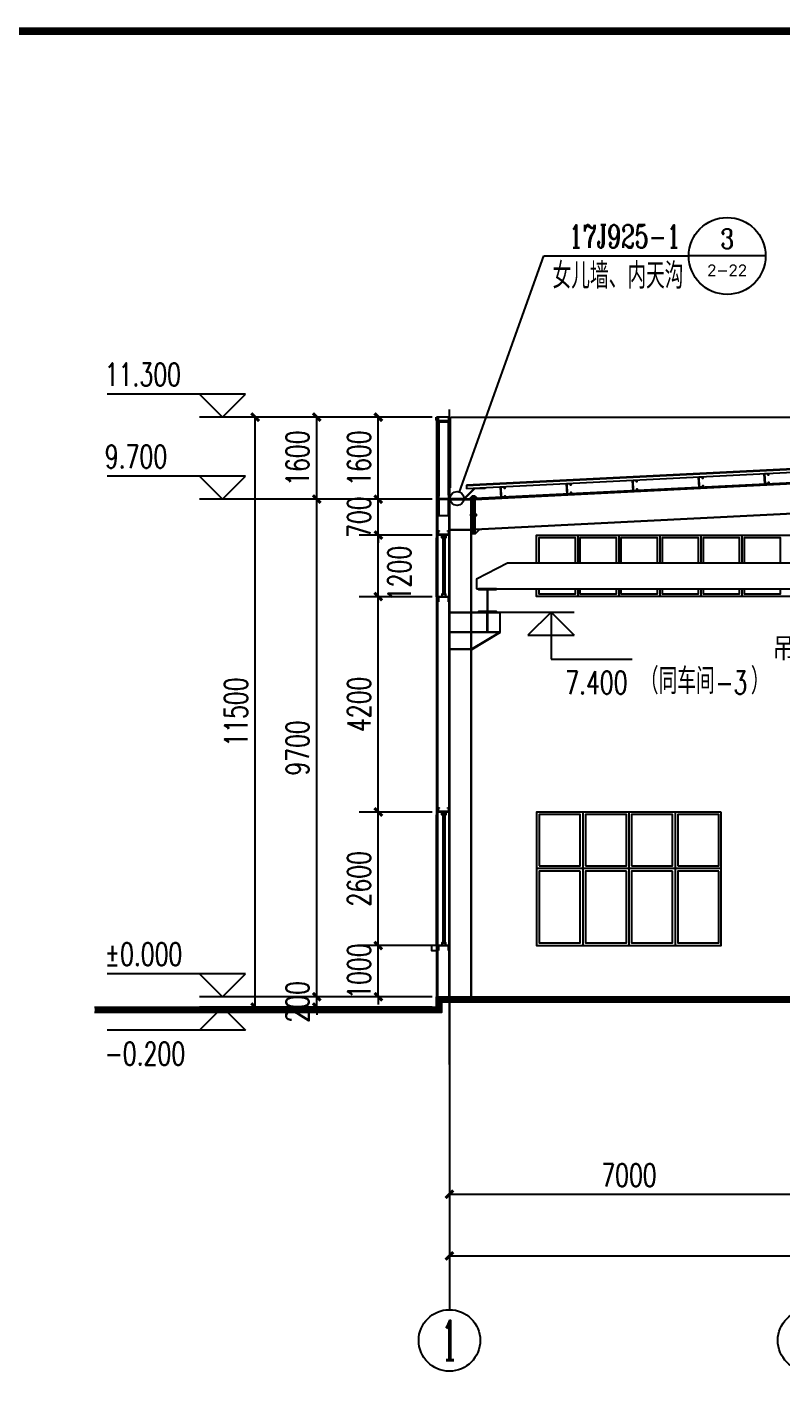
# Model space of a CAD drawing. Extents: x 1840316 to 2045362, y 17308253 to 17931430.
# Drawn here: x 1968205 to 1982907, y 17385100 to 17411812 of the extents above; entities that cross this region are included whole.
import ezdxf
from ezdxf.enums import TextEntityAlignment as Align

# ---------------------------------------------------------------- set-up
doc = ezdxf.new("R2010")
doc.units = 0
doc.header["$LTSCALE"] = 1000
doc.header["$MEASUREMENT"] = 0
doc.linetypes.add('DOTE', pattern=[2.42, 2, -0.2, 0.02, -0.2])
doc.layers.get('Defpoints').update_dxf_attribs({"color": 250})
for name, color, linetype in [('0 - 立面线', 7, 'Continuous'), ('AXIS_TEXT', 7, 'Continuous'), ('AXIS_外部', 171, 'Continuous'), ('COLUMN', 2, 'Continuous'), ('DIM_IDEN', 171, 'Continuous'), ('DOTE', 1, 'DOTE'), ('PUB_DIM', 161, 'Continuous'), ('PUB_TEXT', 7, 'Continuous'), ('TK', 4, 'Continuous'), ('WALL', 9, 'Continuous'), ('YS', 130, 'Continuous'), ('梁柱', 3, 'Continuous'), ('窗', 132, 'Continuous'), ('立面线条', 7, 'Continuous'), ('立面门窗', 144, 'Continuous')]:
    doc.layers.add(name, color=color, linetype=linetype)
doc.styles.add('_TCH_AXIS', font='COMPLEX', dxfattribs={"bigfont": 'GBCBIG'})
doc.styles.add('_TCH_DIM', font='SIMPLEX', dxfattribs={"bigfont": 'GBCBIG'})
doc.styles.add('_TCH_DIM_T3', font='SIMPLEX', dxfattribs={"width": 0.705882, "bigfont": 'GBCBIG'})
doc.styles.add('_TCH_LABEL', font='COMPLEX', dxfattribs={"bigfont": 'GBCBIG'})
doc.styles.add('COMPLEX', font='COMPLEX')
doc.styles.add('宋', font='', dxfattribs={"width": 0.8})
doc.styles.get('宋').set_extended_font_data('SimSun')
doc.dimstyles.new('_TCH_ARCH&&150', dxfattribs={"dimtxt": 446.25, "dimasz": 150, "dimexe": 375, "dimexo": 450, "dimgap": 150, "dimtad": 1, "dimdec": 0, "dimzin": 0, "dimdsep": 46, "dimtxsty": '_TCH_DIM_T3', "dimblk": 'ARCHTICK', "dimcen": 0.09, "dimclrt": 7, "dimazin": 2, "dimtfac": 1, "dimtdec": 0, "dimtix": 1, "dimtmove": 2, "dimatfit": 3, "dimfxl": 0, "dimtolj": 1, "dimtzin": 0, "dimarcsym": 0})

# ---------------------------------------------------------------- blocks, each defined once
blk = doc.blocks.new('A$C6E6B7AEC')
at = {"layer": 'YS'}
for p, q in [((0, 0), (0, 75)), ((0, 75), (20, 75)), ((2, 2), (2, 72)), ((2, 72), (20, 72)), ((198, 2), (2, 2)), ((20, 72), (20, 75)), ((180, 75), (200, 75)), ((180, 72), (180, 75)), ((180, 72), (198, 72)), ((198, 72), (198, 2)), ((200, 75), (200, 0)), ((200, 0), (0, 0))]:
    blk.add_line(p, q, dxfattribs=at)
blk = doc.blocks.new('A$C25862AEB')
at = {"layer": 'YS'}
for p, q in [((200, 75), (0, 75)), ((0, 75), (0, 0)), ((0, 0), (20, 0)), ((198, 72), (2, 72)), ((2, 72), (2, 2)), ((2, 2), (20, 2)), ((205, 81), (5, 81)), ((5, 81), (5, 75)), ((205, 75), (5, 75)), ((20, 2), (20, 0)), ((180, 2), (198, 2)), ((180, 2), (180, 0)), ((180, 0), (200, 0)), ((198, 2), (198, 72)), ((200, 0), (200, 75))]:
    blk.add_line(p, q, dxfattribs=at)
blk = doc.blocks.new('A$C6EE6551E')
at = {"layer": 'COLUMN'}
blk.add_hatch(color=256, dxfattribs=at).paths.add_polyline_path([(5, 195), (75, 200), (77, 175), (82, 175), (80, 205), (0, 200), (13, 0), (93, 5), (91, 35), (86, 35), (88, 10), (18, 5)])
blk.add_lwpolyline([(93, 5), (13, 0), (0, 200), (80, 205), (82, 175), (77, 175), (75, 200), (5, 195), (18, 5), (88, 10), (86, 35), (91, 35)], close=True, dxfattribs=at)
blk = doc.blocks.new('A$C53AF4E09')
at = {"layer": 'COLUMN'}
blk.add_hatch(color=256, dxfattribs=at).paths.add_polyline_path([(350, 450), (0, 450), (0, 440), (170, 440), (170, 10), (0, 10), (0, 0), (350, 0), (350, 10), (180, 10), (180, 440), (350, 440)])
blk.add_lwpolyline([(0, 440), (0, 450), (350, 450), (350, 440), (180, 440), (180, 10), (350, 10), (350, 0), (0, 0), (0, 10), (170, 10), (170, 440)], close=True, dxfattribs=at)
blk = doc.blocks.new('GeYuanFrame_61803788', base_point=(18.76, 4.34))
at = {"layer": 'TK'}
blk.add_line((43.76, 414.34), (602.76, 414.34), dxfattribs=at)
at = {"layer": 'TK', "const_width": 1}
blk.add_lwpolyline([(602.76, 414.34), (43.76, 414.34), (43.76, 14.34), (602.76, 14.34)], close=True, dxfattribs=at)
blk = doc.blocks.new('_ArchTick')
at = {"color": 0, "linetype": 'ByBlock', "const_width": 0.4}
blk.add_lwpolyline([(-0.5, -0.5), (0.5, 0.5)], dxfattribs=at)
blk = doc.blocks.new('*D205')
at = {"layer": 'AXIS_外部', "color": 0, "lineweight": -2}
for p, q in [((1976432, 17392364), (1976432, 17388689)), ((1983432, 17392364), (1983432, 17388689)), ((1976432, 17389064), (1983432, 17389064))]:
    blk.add_line(p, q, dxfattribs=at)
at = {"layer": 'Defpoints', "color": 0}
for p in [(1976432, 17392814), (1983432, 17392814), (1983432, 17389064)]:
    blk.add_point(p, dxfattribs=at)
at = {"layer": 'AXIS_外部', "color": 0, "lineweight": -2, "xscale": 150, "yscale": 150, "zscale": 150, "rotation": 180}
blk.add_blockref('_ArchTick', (1976432, 17389064), dxfattribs=at)
at = {"layer": 'AXIS_外部', "color": 0, "lineweight": -2, "xscale": 150, "yscale": 150, "zscale": 150}
blk.add_blockref('_ArchTick', (1983432, 17389064), dxfattribs=at)
at = {"layer": 'AXIS_外部', "color": 7, "insert": (1979932, 17389437), "char_height": 446.2, "attachment_point": 5, "style": '_TCH_DIM_T3'}
blk.add_mtext('\\A1;7000', dxfattribs=at)
blk = doc.blocks.new('*D211')
at = {"layer": 'AXIS_外部', "color": 0, "lineweight": -2}
for p, q in [((1976432, 17392364), (1976432, 17387489)), ((2018432, 17392364), (2018432, 17387489)), ((1976432, 17387864), (2018432, 17387864))]:
    blk.add_line(p, q, dxfattribs=at)
at = {"layer": 'Defpoints', "color": 0}
for p in [(1976432, 17392814), (2018432, 17392814), (2018432, 17387864)]:
    blk.add_point(p, dxfattribs=at)
at = {"layer": 'AXIS_外部', "color": 0, "lineweight": -2, "xscale": 150, "yscale": 150, "zscale": 150, "rotation": 180}
blk.add_blockref('_ArchTick', (1976432, 17387864), dxfattribs=at)
at = {"layer": 'AXIS_外部', "color": 0, "lineweight": -2, "xscale": 150, "yscale": 150, "zscale": 150}
blk.add_blockref('_ArchTick', (2018432, 17387864), dxfattribs=at)
at = {"layer": 'AXIS_外部', "color": 7, "insert": (1997432, 17388237), "char_height": 446.2, "attachment_point": 5, "style": '_TCH_DIM_T3'}
blk.add_mtext('\\A1;42000', dxfattribs=at)
blk = doc.blocks.new('*D212')
at = {"layer": 'Defpoints', "color": 0}
for p in [(1975045, 17393914), (1976545, 17393914), (1976545, 17392914)]:
    blk.add_point(p, dxfattribs=at)
at = {"layer": 'PUB_DIM', "color": 0, "lineweight": -2}
for p, q in [((1976095, 17393914), (1974670, 17393914)), ((1975045, 17393914), (1975045, 17394064)), ((1975045, 17392914), (1975045, 17393914)), ((1976095, 17392914), (1974670, 17392914)), ((1975045, 17392914), (1975045, 17392764))]:
    blk.add_line(p, q, dxfattribs=at)
at = {"layer": 'PUB_DIM', "color": 0, "lineweight": -2, "xscale": 150, "yscale": 150, "zscale": 150}
for p, rotation in [((1975045, 17393914), 270), ((1975045, 17392914), 90)]:
    blk.add_blockref('_ArchTick', p, dxfattribs=dict(at, rotation=rotation))
at = {"layer": 'PUB_DIM', "color": 7, "insert": (1974671, 17393414), "char_height": 446.2, "attachment_point": 5, "rotation": 90, "style": '_TCH_DIM_T3'}
blk.add_mtext('\\A1;1000', dxfattribs=at)
blk = doc.blocks.new('*D213')
at = {"layer": 'Defpoints', "color": 0}
for p in [(1975045, 17396515), (1976545, 17396515), (1976545, 17393914)]:
    blk.add_point(p, dxfattribs=at)
at = {"layer": 'PUB_DIM', "color": 0, "lineweight": -2}
for p, q in [((1976095, 17396515), (1974670, 17396515)), ((1975045, 17393914), (1975045, 17396515)), ((1976095, 17393914), (1974670, 17393914))]:
    blk.add_line(p, q, dxfattribs=at)
at = {"layer": 'PUB_DIM', "color": 0, "lineweight": -2, "xscale": 150, "yscale": 150, "zscale": 150}
for p, rotation in [((1975045, 17396515), 90), ((1975045, 17393914), 270)]:
    blk.add_blockref('_ArchTick', p, dxfattribs=dict(at, rotation=rotation))
at = {"layer": 'PUB_DIM', "color": 7, "insert": (1974671, 17395215), "char_height": 446.2, "attachment_point": 5, "rotation": 90, "style": '_TCH_DIM_T3'}
blk.add_mtext('\\A1;2600', dxfattribs=at)
blk = doc.blocks.new('*D214')
at = {"layer": 'Defpoints', "color": 0}
for p in [(1975045, 17400714), (1976545, 17400714), (1976545, 17396515)]:
    blk.add_point(p, dxfattribs=at)
at = {"layer": 'PUB_DIM', "color": 0, "lineweight": -2}
for p, q in [((1976095, 17400714), (1974670, 17400714)), ((1975045, 17396515), (1975045, 17400714)), ((1976095, 17396515), (1974670, 17396515))]:
    blk.add_line(p, q, dxfattribs=at)
at = {"layer": 'PUB_DIM', "color": 0, "lineweight": -2, "xscale": 150, "yscale": 150, "zscale": 150}
for p, rotation in [((1975045, 17400714), 90), ((1975045, 17396515), 270)]:
    blk.add_blockref('_ArchTick', p, dxfattribs=dict(at, rotation=rotation))
at = {"layer": 'PUB_DIM', "color": 7, "insert": (1974671, 17398615), "char_height": 446.2, "attachment_point": 5, "rotation": 90, "style": '_TCH_DIM_T3'}
blk.add_mtext('\\A1;4200', dxfattribs=at)
blk = doc.blocks.new('*D215')
at = {"layer": 'Defpoints', "color": 0}
for p in [(1975045, 17401914), (1976545, 17401914), (1976545, 17400714)]:
    blk.add_point(p, dxfattribs=at)
at = {"layer": 'PUB_DIM', "color": 0, "lineweight": -2}
for p, q in [((1976095, 17401914), (1974670, 17401914)), ((1975045, 17400714), (1975045, 17401914)), ((1976095, 17400714), (1974670, 17400714))]:
    blk.add_line(p, q, dxfattribs=at)
at = {"layer": 'PUB_DIM', "color": 0, "lineweight": -2, "xscale": 150, "yscale": 150, "zscale": 150}
for p, rotation in [((1975045, 17401914), 90), ((1975045, 17400714), 270)]:
    blk.add_blockref('_ArchTick', p, dxfattribs=dict(at, rotation=rotation))
at = {"layer": 'PUB_DIM', "color": 7, "insert": (1975457, 17401164), "char_height": 446.2, "attachment_point": 5, "rotation": 90, "style": '_TCH_DIM_T3'}
blk.add_mtext('\\A1;1200', dxfattribs=at)
blk = doc.blocks.new('*D216')
at = {"layer": 'Defpoints', "color": 0}
for p in [(1975045, 17402614), (1976545, 17402614), (1976545, 17401914)]:
    blk.add_point(p, dxfattribs=at)
at = {"layer": 'PUB_DIM', "color": 0, "lineweight": -2}
for p, q in [((1975045, 17402614), (1975045, 17402764)), ((1976095, 17402614), (1974670, 17402614)), ((1975045, 17401914), (1975045, 17402614)), ((1976095, 17401914), (1974670, 17401914)), ((1975045, 17401914), (1975045, 17401764))]:
    blk.add_line(p, q, dxfattribs=at)
at = {"layer": 'PUB_DIM', "color": 0, "lineweight": -2, "xscale": 150, "yscale": 150, "zscale": 150}
for p, rotation in [((1975045, 17402614), 270), ((1975045, 17401914), 90)]:
    blk.add_blockref('_ArchTick', p, dxfattribs=dict(at, rotation=rotation))
at = {"layer": 'PUB_DIM', "color": 7, "insert": (1974671, 17402264), "char_height": 446.2, "attachment_point": 5, "rotation": 90, "style": '_TCH_DIM_T3'}
blk.add_mtext('\\A1;700', dxfattribs=at)
blk = doc.blocks.new('*D217')
at = {"layer": 'Defpoints', "color": 0}
for p in [(1975045, 17404214), (1976545, 17404214), (1976545, 17402614)]:
    blk.add_point(p, dxfattribs=at)
at = {"layer": 'PUB_DIM', "color": 0, "lineweight": -2}
for p, q in [((1976095, 17404214), (1974670, 17404214)), ((1975045, 17402614), (1975045, 17404214)), ((1976095, 17402614), (1974670, 17402614))]:
    blk.add_line(p, q, dxfattribs=at)
at = {"layer": 'PUB_DIM', "color": 0, "lineweight": -2, "xscale": 150, "yscale": 150, "zscale": 150}
for p, rotation in [((1975045, 17404214), 90), ((1975045, 17402614), 270)]:
    blk.add_blockref('_ArchTick', p, dxfattribs=dict(at, rotation=rotation))
at = {"layer": 'PUB_DIM', "color": 7, "insert": (1974671, 17403414), "char_height": 446.2, "attachment_point": 5, "rotation": 90, "style": '_TCH_DIM_T3'}
blk.add_mtext('\\A1;1600', dxfattribs=at)
blk = doc.blocks.new('*D218')
at = {"layer": 'Defpoints', "color": 0}
for p in [(1972645, 17404214), (1976545, 17404214), (1976545, 17392714)]:
    blk.add_point(p, dxfattribs=at)
at = {"layer": 'PUB_DIM', "color": 0, "lineweight": -2}
for p, q in [((1976095, 17404214), (1972270, 17404214)), ((1972645, 17392714), (1972645, 17404214)), ((1976095, 17392714), (1972270, 17392714))]:
    blk.add_line(p, q, dxfattribs=at)
at = {"layer": 'PUB_DIM', "color": 0, "lineweight": -2, "xscale": 150, "yscale": 150, "zscale": 150}
for p, rotation in [((1972645, 17404214), 90), ((1972645, 17392714), 270)]:
    blk.add_blockref('_ArchTick', p, dxfattribs=dict(at, rotation=rotation))
at = {"layer": 'PUB_DIM', "color": 7, "insert": (1972271, 17398464), "char_height": 446.2, "attachment_point": 5, "rotation": 90, "style": '_TCH_DIM_T3'}
blk.add_mtext('\\A1;11500', dxfattribs=at)
blk = doc.blocks.new('*D219')
at = {"layer": 'Defpoints', "color": 0}
for p in [(1973845, 17392914), (1976545, 17392914), (1976545, 17392714)]:
    blk.add_point(p, dxfattribs=at)
at = {"layer": 'PUB_DIM', "color": 0, "lineweight": -2}
for p, q in [((1976095, 17392914), (1973470, 17392914)), ((1973845, 17392914), (1973845, 17393064)), ((1973845, 17392714), (1973845, 17392914)), ((1976095, 17392714), (1973470, 17392714)), ((1973845, 17392714), (1973845, 17392564))]:
    blk.add_line(p, q, dxfattribs=at)
at = {"layer": 'PUB_DIM', "color": 0, "lineweight": -2, "xscale": 150, "yscale": 150, "zscale": 150}
for p, rotation in [((1973845, 17392914), 270), ((1973845, 17392714), 90)]:
    blk.add_blockref('_ArchTick', p, dxfattribs=dict(at, rotation=rotation))
at = {"layer": 'PUB_DIM', "color": 7, "insert": (1973471, 17392814), "char_height": 446.2, "attachment_point": 5, "rotation": 90, "style": '_TCH_DIM_T3'}
blk.add_mtext('\\A1;200', dxfattribs=at)
blk = doc.blocks.new('*D220')
at = {"layer": 'Defpoints', "color": 0}
for p in [(1973845, 17402614), (1976545, 17402614), (1976545, 17392914)]:
    blk.add_point(p, dxfattribs=at)
at = {"layer": 'PUB_DIM', "color": 0, "lineweight": -2}
for p, q in [((1976095, 17402614), (1973470, 17402614)), ((1973845, 17392914), (1973845, 17402614)), ((1976095, 17392914), (1973470, 17392914))]:
    blk.add_line(p, q, dxfattribs=at)
at = {"layer": 'PUB_DIM', "color": 0, "lineweight": -2, "xscale": 150, "yscale": 150, "zscale": 150}
for p, rotation in [((1973845, 17402614), 90), ((1973845, 17392914), 270)]:
    blk.add_blockref('_ArchTick', p, dxfattribs=dict(at, rotation=rotation))
at = {"layer": 'PUB_DIM', "color": 7, "insert": (1973471, 17397764), "char_height": 446.2, "attachment_point": 5, "rotation": 90, "style": '_TCH_DIM_T3'}
blk.add_mtext('\\A1;9700', dxfattribs=at)
blk = doc.blocks.new('*D221')
at = {"layer": 'Defpoints', "color": 0}
for p in [(1973845, 17404214), (1976545, 17404214), (1976545, 17402614)]:
    blk.add_point(p, dxfattribs=at)
at = {"layer": 'PUB_DIM', "color": 0, "lineweight": -2}
for p, q in [((1976095, 17404214), (1973470, 17404214)), ((1973845, 17402614), (1973845, 17404214)), ((1976095, 17402614), (1973470, 17402614))]:
    blk.add_line(p, q, dxfattribs=at)
at = {"layer": 'PUB_DIM', "color": 0, "lineweight": -2, "xscale": 150, "yscale": 150, "zscale": 150}
for p, rotation in [((1973845, 17404214), 90), ((1973845, 17402614), 270)]:
    blk.add_blockref('_ArchTick', p, dxfattribs=dict(at, rotation=rotation))
at = {"layer": 'PUB_DIM', "color": 7, "insert": (1973471, 17403414), "char_height": 446.2, "attachment_point": 5, "rotation": 90, "style": '_TCH_DIM_T3'}
blk.add_mtext('\\A1;1600', dxfattribs=at)
blk = doc.blocks.new('_AXISO')
blk.add_circle((0, 0), 0.5)
at = {"layer": 'AXIS_TEXT', "style": 'COMPLEX', "width": 1.041667}
blk.add_attdef('A', text='', height=0.56, dxfattribs=at).set_placement((-0.25, -0.28), (0.25, -0.28), align=Align.FIT)

msp = doc.modelspace()

# ---------------------------------------------------------------- hatches: boundary and pattern name
at = {"layer": '立面线条'}
msp.add_hatch(color=256, dxfattribs=at).paths.add_polyline_path([(1976718.3, 17402628.3), (1976916.8, 17402824), (1977122.3, 17402834.3), (1977122.3, 17402824.3), (1976921.1, 17402814.2), (1976722.4, 17402618.3), (1976423.4, 17402618.3), (1976423.4, 17402918.3), (1976433.4, 17402918.3), (1976433.4, 17402628.3)])

# ---------------------------------------------------------------- linework, layer by layer
for p, q in [((1976464.6, 17404214.3), (2018400.2, 17404214.3)), ((1976172.4, 17401861.7), (1976172.4, 17400713.9)), ((1976172.4, 17396462.1), (1976172.4, 17393914.3))]:
    msp.add_line(p, q)
for points, const_width in [([(1976857.4, 17402649.3), (1976947.4, 17402649.3)], 5), ([(1976857.4, 17402548.5), (1976947.4, 17402548.5)], 5), ([(1976857.4, 17402406.8), (1976947.4, 17402406.8)], 5), ([(1976857.4, 17402205.9), (1976947.4, 17402205.9)], 5), ([(1976857.4, 17402064.2), (1976947.4, 17402064.2)], 5), ([(1976857.4, 17401963.3), (1976947.4, 17401963.3)], 5), ([(1969513.4, 17392664.3), (1976232.4, 17392664.3), (1976232.4, 17392864.3), (2018632.4, 17392864.3), (2018632.4, 17392714.3), (2025413.4, 17392714.3)], 100)]:
    msp.add_lwpolyline(points, dxfattribs=dict(const_width=const_width))
for points in [[(1976872.4, 17402316.3), (1976842.4, 17402316.3), (1976842.4, 17402296.3), (1976872.4, 17402296.3)], [(1976932.4, 17402296.3), (1976962.4, 17402296.3), (1976962.4, 17402316.3), (1976932.4, 17402316.3)], [(1976179.9, 17393914.3), (1976079.9, 17393914.3), (1976079.9, 17393814.3), (1976179.9, 17393814.3)], [(1969513.4, 17392714.3), (1976182.4, 17392714.3), (1976182.4, 17392914.3), (2018682.4, 17392914.3), (2018682.4, 17392764.3), (2025413.4, 17392764.3)], [(1969513.4, 17392614.3), (1976282.4, 17392614.3), (1976282.4, 17392814.3), (2018582.4, 17392814.3), (2018582.4, 17392664.3), (2025413.4, 17392664.3)]]:
    msp.add_lwpolyline(points)
at = {"layer": '0 - 立面线'}
msp.add_lwpolyline([(1976962.4, 17400864.3), (1997132.4, 17400864.3), (1997132.4, 17401054.3), (1996532.4, 17401364.3), (1977562.4, 17401364.3), (1976962.4, 17401054.3)], close=True, dxfattribs=at)
at = {"layer": 'AXIS_外部'}
msp.add_line((1976432.4, 17392814.3), (1976432.4, 17386814.3), dxfattribs=at)
at = {"layer": 'COLUMN'}
msp.add_lwpolyline([(1976718.3, 17402628.3), (1976916.8, 17402824), (1977122.3, 17402834.3), (1977122.3, 17402824.3), (1976921.1, 17402814.2), (1976722.4, 17402618.3), (1976423.4, 17402618.3), (1976423.4, 17402918.3), (1976423.4, 17402918.3), (1976433.4, 17402918.3), (1976433.4, 17402628.3)], close=True, dxfattribs=at)
msp.add_lwpolyline([(1976423.4, 17402628.3), (1976719.3, 17402628.3), (1976917.8, 17402824), (1977122.3, 17402834.3), (1977122.3, 17402824.3), (1976922.1, 17402814.2), (1976723.4, 17402618.3), (1976423.4, 17402618.3)], dxfattribs=at)
at = {"layer": 'DIM_IDEN'}
for p, q in [((1976625.1, 17402754.9), (1978274.9, 17407355.9)), ((1978274.9, 17407355.9), (1981096.3, 17407355.9)), ((1982596.3, 17407355.9), (1981096.3, 17407355.9))]:
    msp.add_line(p, q, dxfattribs=at)
for centre, radius in [((1981846.3, 17407355.9), 750), ((1976579.7, 17402628.3), 134.4)]:
    msp.add_circle(centre, radius, dxfattribs=at)
at = {"layer": 'DOTE'}
for p, q in [((1976432.4, 17391592.4), (1976432.4, 17404364.3)), ((1976422.4, 17404114.3), (1976422.4, 17392914.3)), ((1976432.4, 17392814.3), (1976432.4, 17404214.3))]:
    msp.add_line(p, q, dxfattribs=at)
at = {"layer": 'PUB_DIM'}
for p, q in [((1972458.2, 17404664.3), (1969758.2, 17404664.3)), ((1972008.2, 17404214.3), (1971558.2, 17404664.3)), ((1972008.2, 17404214.3), (1972458.2, 17404664.3)), ((1973469.6, 17404214.3), (1971558.2, 17404214.3)), ((1972458.2, 17403064.3), (1969758.2, 17403064.3)), ((1972008.2, 17402614.3), (1971558.2, 17403064.3)), ((1972008.2, 17402614.3), (1972458.2, 17403064.3)), ((1973469.6, 17402614.3), (1971558.2, 17402614.3)), ((1977387.1, 17400414.3), (1978862.1, 17400414.3)), ((1978412.1, 17400414.3), (1977962.1, 17399964.3)), ((1978412.1, 17400414.3), (1978862.1, 17399964.3)), ((1978412.1, 17400414.3), (1978412.1, 17399498.6)), ((1977962.1, 17399964.3), (1978862.1, 17399964.3)), ((1978412.1, 17399498.6), (1979994.4, 17399498.6)), ((1972458.2, 17393364.3), (1969758.2, 17393364.3)), ((1972008.2, 17392914.3), (1971558.2, 17393364.3)), ((1972008.2, 17392914.3), (1972458.2, 17393364.3)), ((1973469.6, 17392914.3), (1971558.2, 17392914.3)), ((1972008.2, 17392714.3), (1971558.2, 17392264.3)), ((1973058.2, 17392714.3), (1971558.2, 17392714.3)), ((1972008.2, 17392714.3), (1972458.2, 17392264.3)), ((1972458.2, 17392264.3), (1969758.2, 17392264.3))]:
    msp.add_line(p, q, dxfattribs=at)
at = {"layer": 'WALL'}
msp.add_line((1976432.4, 17404214.3), (1976182.4, 17404214.3), dxfattribs=at)
at = {"layer": 'WALL', "color": 7}
for p, q in [((1976182.4, 17404214.3), (1976182.4, 17392914.3)), ((1976202.4, 17404214.3), (1976202.4, 17392914.3))]:
    msp.add_line(p, q, dxfattribs=at)
at = {"layer": 'WALL', "color": 3}
for p, q in [((1976422.4, 17404214.3), (1976422.4, 17392914.3)), ((1976432.4, 17404214.3), (1976432.4, 17392914.3))]:
    msp.add_line(p, q, dxfattribs=at)
at = {"layer": 'YS', "const_width": 8}
for points in [[(1976440.1, 17404133.7), (1976464.6, 17404153.9), (1976464.6, 17404214.3), (1976156.4, 17404214.3), (1976156.4, 17404153.9), (1976180.9, 17404133.7)], [(1976211.3, 17402013.3), (1976211.3, 17401907.3), (1976172.4, 17401907.3), (1976172.4, 17401861.7), (1976203.9, 17401877.7)], [(1976413.1, 17400774.5), (1976413.1, 17400713.9), (1976172.4, 17400713.9), (1976172.4, 17400631.7), (1976196.9, 17400605.2)], [(1976211.3, 17396613.7), (1976211.3, 17396507.7), (1976172.4, 17396507.7), (1976172.4, 17396462.1), (1976203.9, 17396478.2)], [(1976413.1, 17393975), (1976413.1, 17393914.3), (1976172.4, 17393914.3), (1976172.4, 17393832.1), (1976196.9, 17393805.7)]]:
    msp.add_lwpolyline(points, dxfattribs=at)
at = {"layer": '梁柱'}
for p, q in [((1976202.4, 17404133.3), (1976422.4, 17404133.3)), ((1976222.4, 17402294.3), (1976222.4, 17404133.3)), ((1976230.4, 17402695.3), (1976230.4, 17404133.3)), ((1976230.4, 17404123.3), (1976414.4, 17404123.3)), ((1976414.4, 17402695.3), (1976414.4, 17404133.3)), ((1997432.4, 17403920.1), (1976766.9, 17402886.8)), ((1997432.4, 17403910.1), (1976766.9, 17402876.8)), ((1997432.4, 17403850), (1976766.9, 17402816.7)), ((1997392.4, 17403651.3), (1976932.4, 17402624.7)), ((1997392.4, 17403631.2), (1976932.4, 17402604.6)), ((1996897.7, 17403028.2), (1976932.4, 17402023.8)), ((1996898.4, 17403018.2), (1976932.4, 17402013.7)), ((1976766.9, 17402886.8), (1976766.9, 17402816.7)), ((1976766.9, 17402872.6), (1976766.9, 17402826.7)), ((1976222.4, 17402614.3), (1976422.4, 17402614.3)), ((1976230.4, 17402294.3), (1976230.4, 17402614.3)), ((1976414.4, 17402294.3), (1976414.4, 17402614.3)), ((1976872.4, 17402614.3), (1976432.4, 17402614.3)), ((1976872.4, 17402604.3), (1976432.4, 17402604.3)), ((1976729.5, 17402624.3), (1976872.4, 17402624.3)), ((1976872.4, 17402674.3), (1976822.4, 17402624.3)), ((1976852.4, 17392914.3), (1976852.4, 17402604.3)), ((1976862.4, 17392914.3), (1976862.4, 17402604.3)), ((1976872.4, 17401938.3), (1976872.4, 17402674.3)), ((1976932.4, 17402674.3), (1976872.4, 17402674.3)), ((1976902.4, 17401938.3), (1976902.4, 17402674.3)), ((1976932.4, 17401938.3), (1976932.4, 17402674.3)), ((1976932.4, 17402674.3), (1976978.5, 17402628.2)), ((1976222.4, 17402294.3), (1976422.4, 17402294.3)), ((1976432.4, 17402024.3), (1976852.4, 17402024.3)), ((1976432.4, 17402014.3), (1976852.4, 17402014.3)), ((1976932.4, 17401938.3), (1976872.4, 17401938.3)), ((1976932.4, 17401938.3), (1977012.4, 17402018.3)), ((1976432.4, 17400414.3), (1976852.4, 17400414.3)), ((1976432.4, 17400404.3), (1976852.4, 17400404.3)), ((1976862.4, 17400414.3), (1977422.4, 17400414.3)), ((1976862.4, 17400404.3), (1977422.4, 17400404.3)), ((1977167.4, 17400024.3), (1977167.4, 17400404.3)), ((1977177.4, 17400024.3), (1977177.4, 17400404.3)), ((1977422.4, 17400014.3), (1977422.4, 17400414.3)), ((1976852.4, 17400024.3), (1976432.4, 17400024.3)), ((1977422.4, 17400024.3), (1976862.4, 17400024.3)), ((1976852.4, 17400014.3), (1976432.4, 17400014.3)), ((1977422.4, 17400014.3), (1976862.4, 17399679.5)), ((1977422.4, 17400014.3), (1976862.4, 17400014.3)), ((1977406.6, 17400014.3), (1976862.4, 17399692.4)), ((1976852.4, 17399692.4), (1976432.4, 17399692.4)), ((1976852.4, 17399682.4), (1976432.4, 17399682.4))]:
    msp.add_line(p, q, dxfattribs=at)
at = {"layer": '窗'}
for p, q in [((1976432.4, 17401914.3), (1976182.4, 17401914.3)), ((1976302.4, 17401863.7), (1976302.4, 17400764.1)), ((1976342.4, 17401863.7), (1976342.4, 17400764.1)), ((1976422.4, 17400713.9), (1976172.4, 17400713.9)), ((1976432.4, 17396514.8), (1976182.4, 17396514.8)), ((1976302.4, 17396464.1), (1976302.4, 17393964.6)), ((1976342.4, 17396464.1), (1976342.4, 17393964.6)), ((1976422.4, 17393914.3), (1976172.4, 17393914.3))]:
    msp.add_line(p, q, dxfattribs=at)
at = {"layer": '窗', "color": 6}
for points in [[(1976285.7, 17401913.9), (1976360.4, 17401913.9), (1976360.4, 17401863.7), (1976285.7, 17401863.7)], [(1976289.5, 17401910.2), (1976356.7, 17401910.2), (1976356.7, 17401867.4), (1976289.5, 17401867.4)], [(1976285.7, 17400713.9), (1976360.4, 17400713.9), (1976360.4, 17400764.1), (1976285.7, 17400764.1)], [(1976289.5, 17400717.7), (1976356.7, 17400717.7), (1976356.7, 17400760.4), (1976289.5, 17400760.4)], [(1976285.7, 17396514.3), (1976360.4, 17396514.3), (1976360.4, 17396464.1), (1976285.7, 17396464.1)], [(1976289.5, 17396510.6), (1976356.7, 17396510.6), (1976356.7, 17396467.9), (1976289.5, 17396467.9)], [(1976285.7, 17393914.3), (1976360.4, 17393914.3), (1976360.4, 17393964.6), (1976285.7, 17393964.6)], [(1976289.5, 17393918.1), (1976356.7, 17393918.1), (1976356.7, 17393960.8), (1976289.5, 17393960.8)]]:
    msp.add_lwpolyline(points, close=True, dxfattribs=at)
at = {"layer": '立面线条'}
for p, q in [((1976432.4, 17404214.3), (1976452.4, 17404214.3)), ((1976452.4, 17402834.3), (1976452.4, 17404214.3)), ((1976432.4, 17402834.3), (1976452.4, 17402834.3))]:
    msp.add_line(p, q, dxfattribs=at)
at = {"layer": '立面门窗', "color": 250}
for p, q in [((1978932.4, 17401914.3), (1978932.4, 17401364.3)), ((1979732.4, 17401914.3), (1979732.4, 17401364.3)), ((1980532.4, 17401914.3), (1980532.4, 17401364.3)), ((1981332.4, 17401914.3), (1981332.4, 17401364.3)), ((1982132.4, 17401914.3), (1982132.4, 17401364.3)), ((1978932.4, 17400864.3), (1978932.4, 17400714.3)), ((1979732.4, 17400864.3), (1979732.4, 17400714.3)), ((1980532.4, 17400864.3), (1980532.4, 17400714.3)), ((1981332.4, 17400864.3), (1981332.4, 17400714.3)), ((1982132.4, 17400864.3), (1982132.4, 17400714.3)), ((1979032.4, 17396514.3), (1979032.4, 17393914.3)), ((1979932.4, 17396514.3), (1979932.4, 17393914.3)), ((1980832.4, 17396514.3), (1980832.4, 17393914.3)), ((1981732.4, 17395414.3), (1978132.4, 17395414.3))]:
    msp.add_line(p, q, dxfattribs=at)
for points in [[(1978132.4, 17401364.3), (1978132.4, 17401914.3), (1997222.4, 17401914.3)], [(1978182.4, 17401364.3), (1978182.4, 17401864.3), (1978882.4, 17401864.3), (1978882.4, 17401364.3)], [(1978982.4, 17401364.3), (1978982.4, 17401864.3), (1979682.4, 17401864.3), (1979682.4, 17401364.3)], [(1979782.4, 17401364.3), (1979782.4, 17401864.3), (1980482.4, 17401864.3), (1980482.4, 17401364.3)], [(1980582.4, 17401364.3), (1980582.4, 17401864.3), (1981282.4, 17401864.3), (1981282.4, 17401364.3)], [(1981382.4, 17401364.3), (1981382.4, 17401864.3), (1982082.4, 17401864.3), (1982082.4, 17401364.3)], [(1982182.4, 17401364.3), (1982182.4, 17401864.3), (1982882.4, 17401864.3), (1982882.4, 17401364.3)], [(1997222.4, 17400714.3), (1978132.4, 17400714.3), (1978132.4, 17400864.3)], [(1978882.4, 17400864.3), (1978882.4, 17400764.3), (1978182.4, 17400764.3), (1978182.4, 17400864.3)], [(1979682.4, 17400864.3), (1979682.4, 17400764.3), (1978982.4, 17400764.3), (1978982.4, 17400864.3)], [(1980482.4, 17400864.3), (1980482.4, 17400764.3), (1979782.4, 17400764.3), (1979782.4, 17400864.3)], [(1981282.4, 17400864.3), (1981282.4, 17400764.3), (1980582.4, 17400764.3), (1980582.4, 17400864.3)], [(1982082.4, 17400864.3), (1982082.4, 17400764.3), (1981382.4, 17400764.3), (1981382.4, 17400864.3)], [(1982882.4, 17400864.3), (1982882.4, 17400764.3), (1982182.4, 17400764.3), (1982182.4, 17400864.3)]]:
    msp.add_lwpolyline(points, dxfattribs=at)
for points in [[(1981732.4, 17396514.3), (1978132.4, 17396514.3), (1978132.4, 17393914.3), (1981732.4, 17393914.3)], [(1978182.4, 17395464.3), (1978982.4, 17395464.3), (1978982.4, 17396464.3), (1978182.4, 17396464.3)], [(1979082.4, 17395464.3), (1979882.4, 17395464.3), (1979882.4, 17396464.3), (1979082.4, 17396464.3)], [(1979982.4, 17395464.3), (1980782.4, 17395464.3), (1980782.4, 17396464.3), (1979982.4, 17396464.3)], [(1980882.4, 17395464.3), (1981682.4, 17395464.3), (1981682.4, 17396464.3), (1980882.4, 17396464.3)], [(1978982.4, 17395364.3), (1978182.4, 17395364.3), (1978182.4, 17393964.3), (1978982.4, 17393964.3)], [(1979882.4, 17395364.3), (1979082.4, 17395364.3), (1979082.4, 17393964.3), (1979882.4, 17393964.3)], [(1980782.4, 17395364.3), (1979982.4, 17395364.3), (1979982.4, 17393964.3), (1980782.4, 17393964.3)], [(1981682.4, 17395364.3), (1980882.4, 17395364.3), (1980882.4, 17393964.3), (1981682.4, 17393964.3)]]:
    msp.add_lwpolyline(points, close=True, dxfattribs=at)

# ---------------------------------------------------------------- block references
at = {"xscale": 150, "yscale": 150, "zscale": 150}
msp.add_blockref('GeYuanFrame_61803788', (1956261.6, 17350236.5), dxfattribs=at)
for name, p in [('A$C6E6B7AEC', (1976214.4, 17404139.3)), ('A$C6E6B7AEC', (1976222.4, 17402620.3)), ('A$C25862AEB', (1976217.4, 17400632.9)), ('A$C25862AEB', (1976217.4, 17393833.3))]:
    msp.add_blockref(name, p)
at = {"xscale": -1, "rotation": 180}
for p in [(1976217.4, 17401994.9), (1976217.4, 17396595.3)]:
    msp.add_blockref('A$C25862AEB', p, dxfattribs=at)
at = {"layer": 'AXIS_外部'}
ref = msp.add_blockref('_AXISO', (1976432.4, 17386214.3), dxfattribs=dict(at, xscale=1200, yscale=1200, zscale=1200))
ref.add_attrib('A', '1', dxfattribs={"layer": 'AXIS_TEXT', "height": 772.1, "style": '_TCH_AXIS'}).set_placement((1976267, 17385828.3), (1976597.8, 17385828.3), align=Align.FIT)
ref = msp.add_blockref('_AXISO', (1983432.4, 17386214.3), dxfattribs=dict(at, xscale=1200, yscale=1200, zscale=1200))
ref.add_attrib('A', '2', dxfattribs={"layer": 'AXIS_TEXT', "height": 698.9, "style": '_TCH_AXIS'}).set_placement((1983199.4, 17385864.9), (1983665.4, 17385864.9), align=Align.FIT)
at = {"layer": 'COLUMN', "extrusion": (4.51674e-11, -9.00404e-10, -1), "xscale": -1, "zscale": -1, "rotation": 0.9416017162841683}
for p in [(-1979998.1, 17402780.3, 0), (-1981284.6, 17402845.8, 0), (-1982566, 17402911.1, 0), (-1978711.6, 17402714.8, 0)]:
    msp.add_blockref('A$C6EE6551E', p, dxfattribs=at)
at = {"layer": 'COLUMN', "extrusion": (-6.78997e-07, -3.84622e-08, -1), "xscale": -1, "zscale": -1.000000000000001, "rotation": 0.9416017109312503}
msp.add_blockref('A$C6EE6551E', (-1977425, 17402649.3, 0.4), dxfattribs=at)
at = {"layer": 'COLUMN', "xscale": -1}
msp.add_blockref('A$C53AF4E09', (1977347.4, 17400414.3), dxfattribs=at)

# ---------------------------------------------------------------- texts
at = {"layer": 'PUB_TEXT'}
for s, height, style, width, p in [('17J925-1', 446.25, '_TCH_LABEL', 0.705882, (1978763.8, 17407513.4)), ('11.300', 446.25, '_TCH_DIM', 0.705882, (1969713.2, 17404821.8)), ('9.700', 446.25, '_TCH_DIM', 0.705882, (1969713.2, 17403221.8)), ('吊车梁顶面同原车间', 396.52, '宋', 0.8, (1982731.7, 17399514.9)), ('7.400', 446.25, '_TCH_DIM', 0.705882, (1978689.4, 17398816.1)), ('-3', 446.25, '_TCH_DIM', 0.705882, (1981618.9, 17398816.1)), ('%%P0.000', 446.25, '_TCH_DIM', 0.705882, (1969713.2, 17393521.8)), ('-0.200', 446.25, '_TCH_DIM', 0.705882, (1969713.2, 17391581.8))]:
    msp.add_text(s, height=height, dxfattribs=dict(at, style=style, width=width)).set_placement(p)
at = {"layer": 'PUB_TEXT', "style": '_TCH_LABEL'}
for s, height, p, p2 in [('3', 391.5, (1981715.8, 17407494.7), (1981976.8, 17407494.7)), ('2-22', 204.59, (1981456.6, 17406976.8), (1982235.9, 17406976.8))]:
    msp.add_text(s, height=height, dxfattribs=at).set_placement(p, p2, align=Align.FIT)
at = {"layer": 'PUB_TEXT'}
for s, height, style, p in [('女儿墙、内天沟', 506.38, '_TCH_LABEL', (1978442.2, 17406718.1)), ('（同车间', 506.38, '_TCH_DIM', (1980144.4, 17398816.1)), ('）', 506.4, '_TCH_DIM', (1982308.9, 17398816.1))]:
    msp.add_text(s, height=height, dxfattribs=dict(at, style=style)).set_placement(p)

# ---------------------------------------------------------------- dimensions: what is measured, and where the dimension line sits
at = {"layer": 'AXIS_外部'}
for p2, distance, picture, middle in [((1983432.4, 17392814.3), -3750, '*D205', (1979932.4, 17389437.5)), ((2018432.4, 17392814.3), -4950, '*D211', (1997432.4, 17388237.5))]:
    dim = msp.add_aligned_dim(p1=(1976432.4, 17392814.3), p2=p2, distance=distance, dimstyle='_TCH_ARCH&&150', dxfattribs=at)
    dim.commit()
    dim.dimension.update_dxf_attribs({"geometry": picture, "text_midpoint": middle})
at = {"layer": 'PUB_DIM'}
for p1, p2, distance, picture, middle in [((1976544.6, 17392714.3), (1976544.6, 17404214.3), 3900, '*D218', (1972271.5, 17398464.3)), ((1976544.6, 17402614.3), (1976544.6, 17404214.3), 2700, '*D221', (1973471.5, 17403414.3)), ((1976544.6, 17402614.3), (1976544.6, 17404214.3), 1500, '*D217', (1974671.5, 17403414.3)), ((1976544.6, 17392914.3), (1976544.6, 17402614.3), 2700, '*D220', (1973471.5, 17397764.3)), ((1976544.6, 17401914.3), (1976544.6, 17402614.3), 1500, '*D216', (1974671.5, 17402264.3)), ((1976544.5899, 17396514.7815), (1976544.5899, 17400714.3471), 1500, '*D214', (1974671.4649, 17398614.5643)), ((1976544.5899, 17393914.3471), (1976544.5899, 17396514.7815), 1500, '*D213', (1974671.4649, 17395214.5643)), ((1976544.6, 17392914.3), (1976544.6, 17393914.3), 1500, '*D212', (1974671.5, 17393414.3)), ((1976544.6, 17392714.3), (1976544.6, 17392914.3), 2700, '*D219', (1973471.5, 17392814.3))]:
    dim = msp.add_aligned_dim(p1=p1, p2=p2, distance=distance, dimstyle='_TCH_ARCH&&150', dxfattribs=at)
    dim.commit()
    dim.dimension.update_dxf_attribs({"geometry": picture, "text_midpoint": middle})
dim = msp.add_linear_dim(base=(1975044.6, 17401914.3), p1=(1976544.6, 17400714.3), p2=(1976544.6, 17401914.3), angle=90, dimstyle='_TCH_ARCH&&150', dxfattribs=at)
dim.commit()
dim.dimension.update_dxf_attribs({"geometry": '*D215', "text_midpoint": (1975457.1, 17401164.3), "dimtype": 129})

doc.saveas('drawing.dxf')
